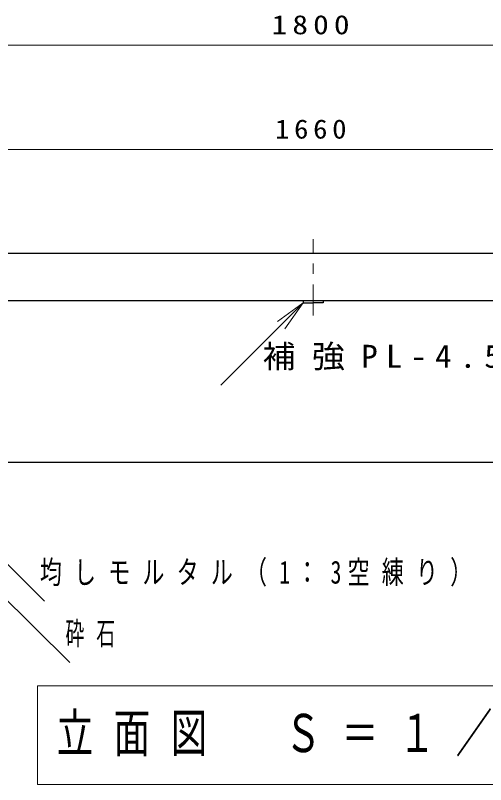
# Model space of a CAD drawing. Units: millimetres on the paper, scale 1:20. Extents: x -365 to 0, y 0 to 257.
# Drawn here: x -274.8 to -229.8, y 81.4 to 155.2 of the extents above; entities that cross this region are included whole.
import ezdxf

# ---------------------------------------------------------------- set-up
doc = ezdxf.new("R2010")
doc.units = ezdxf.units.MM
doc.linetypes.add('USER2', pattern=[6, 3, -1, 1, -1])
doc.layers.add('1_20', color=7, linetype='Continuous', lineweight=25)
doc.styles.add('ＭＳ ゴシック', font='')
doc.styles.get('ＭＳ ゴシック').set_extended_font_data('MS Gothic')

# ---------------------------------------------------------------- blocks, each defined once
blk = doc.blocks.new('open_arrow')
at = {"color": 0, "linetype": 'Continuous', "lineweight": -2}
blk.add_lwpolyline([(7.5, 1.25), (0, 0), (7.5, -1.25)], dxfattribs=at)

msp = doc.modelspace()

# ---------------------------------------------------------------- linework, layer by layer
at = {"layer": '1_20', "lineweight": 13}
for p, q in [((-291.327, 152.325), (-201.327, 152.325)), ((-287.827, 142.325), (-204.827, 142.325)), ((-247.277, 127.6), (-255.172, 119.705)), ((-279.327, 106.268), (-272.064, 99.003)), ((-279.327, 102.741), (-269.634, 93.15)), ((-272.727, 90.898), (-272.727, 81.431)), ((-219.927, 90.898), (-272.727, 90.898)), ((-272.727, 81.431), (-219.927, 81.431))]:
    msp.add_line(p, q, dxfattribs=at)
at = {"layer": '1_20', "linetype": 'USER2', "lineweight": 13}
msp.add_line((-246.327, 126.383), (-246.327, 133.725), dxfattribs=at)
at = {"layer": '1_20'}
for p, q in [((-201.577, 132.325), (-291.077, 132.325)), ((-291.077, 127.825), (-201.577, 127.825)), ((-247.277, 127.825), (-247.277, 127.6)), ((-247.277, 127.6), (-246.327, 127.6)), ((-245.377, 127.6), (-246.327, 127.6)), ((-245.377, 127.825), (-245.377, 127.6)), ((-281.547, 112.325), (-180.787, 112.325))]:
    msp.add_line(p, q, dxfattribs=at)

# ---------------------------------------------------------------- block references
at = {"layer": '1_20', "lineweight": 13, "xscale": 0.4, "yscale": 0.4, "rotation": 225}
msp.add_blockref('open_arrow', (-247.277, 127.6), dxfattribs=at)

# ---------------------------------------------------------------- texts
at = {"layer": '1_20', "style": 'ＭＳ ゴシック'}
for s, insert, char_height, attachment_point in [('\\T1.33;\\W1.2;1800', (-246.327, 153.325), 1.833, 8), ('\\T1.33;\\W1.1;1660', (-246.327, 143.325), 1.833, 8), ('\\T1.5;\\W1.05;補強PL-4.5×38', (-251.162, 122.355), 2.199, 4), ('\\T1.56;\\W0.7;均しモルタル（1：3空練り）', (-272.499, 101.653), 2.199, 4), ('\\T1.64;\\W0.6;砕石', (-270.05, 95.8), 2.199, 4), ('\\T1.56;\\W0.7;立面図\u3000Ｓ＝１／20', (-246.327, 86.164), 3.666, 5)]:
    msp.add_mtext(s, dxfattribs=dict(at, insert=insert, char_height=char_height, attachment_point=attachment_point))

doc.saveas('drawing.dxf')
